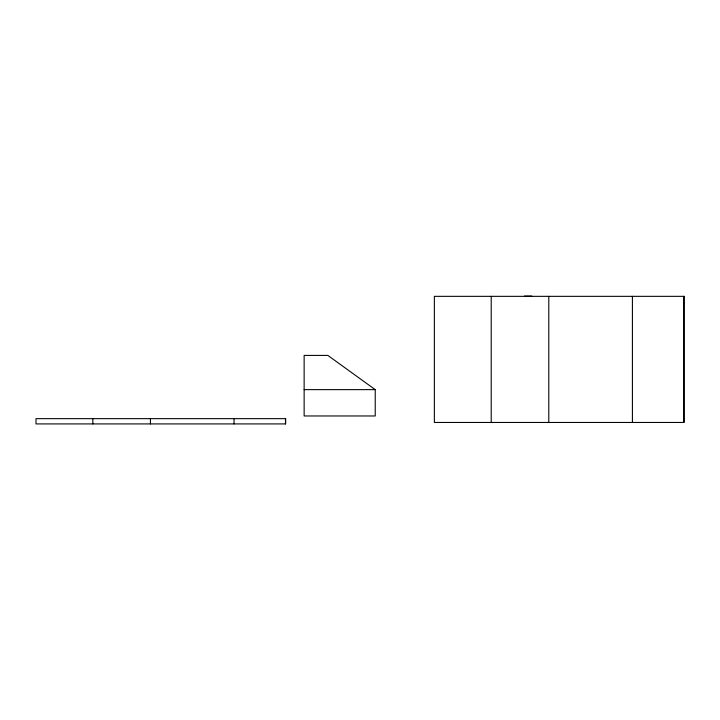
<?xml version="1.0" encoding="UTF-8"?>
<svg xmlns="http://www.w3.org/2000/svg" width="720" height="720" viewBox="0 0 720 720"><rect width="100%" height="100%" fill="white"/><g stroke="black" fill="none" stroke-linecap="round" stroke-linejoin="round"><path stroke-width="1.08" d="M524.448 296.082L531.9 296.082M304.137 389.637L375.228 389.637L375.228 415.971L304.137 415.971L304.137 355.41L327.834 355.41L375.228 389.637M683.856 296.343L683.856 422.469M632.412 296.343L632.412 422.469M548.793 296.343L548.793 422.469M491.211 296.343L491.211 422.469M285.489 418.653L285.489 423.918M234.045 418.653L234.045 423.918M150.426 418.653L150.426 423.918M92.844 418.653L92.844 423.918M684 296.343L434.367 296.343L434.367 422.469L684 422.469L684 296.343M285.633 418.653L36 418.653L36 423.918L285.633 423.918L285.633 418.653"/></g></svg>
